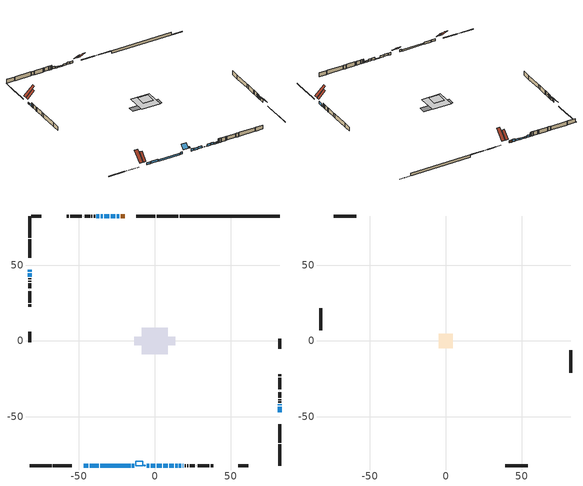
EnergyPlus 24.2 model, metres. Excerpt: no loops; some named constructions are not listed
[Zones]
conditioned space
 floor adiabatic (AdiabaticFloorConstruction): -8.69,-8.69 -8.69,8.69 8.69,8.69 8.69,-8.69 z2.72
 floor foundation (Slab1 construction): -13.52,-2.94 -13.52,2.94 13.52,2.94 13.52,-2.94 z-0.94
 wall outside (RimJoist1 construction): 15.56,82.33 1.22,82.33 / -82.33,-82.33 -67.99,-82.33 / -82.33,82.33 -82.33,67.99 / 82.33,-82.33 82.33,-67.99 z1.5:1.8
 wall outside (RimJoist2 construction): 0.29,82.33 -12.06,82.33 / -67.06,-82.33 -54.71,-82.33 / -82.33,67.06 -82.33,54.71 / 82.33,-67.06 82.33,-54.71 z1.5:1.8
 wall outside (AdiabaticWallConstruction 1): -19.89,82.33 -22.4,82.33 z1.5:3.53
 wall outside (AdiabaticWallConstruction): -82.33,46.87 -82.33,45.65 z1.5:2.77; 82.33,-46.87 82.33,-43.32 z1.5:3.58; 82.33,-42.39 82.33,-41.53 / -35.85,-82.33 -15.94,-82.33 / 18.29,-82.33 18.75,-82.33 z1.5:2.72; -23.32,82.33 -25,82.33 z1.5:3.63; -25.93,82.33 -28.97,82.33 / -82.33,44.73 -82.33,42.29 z1.5:3.02; -46.87,-82.33 -43.8,-82.33 / -42.87,-82.33 -36.78,-82.33 / -5.33,-82.33 -3.5,-82.33 / -2.57,-82.33 0.48,-82.33 / 1.4,-82.33 4.66,-82.33 / 9.56,-82.33 12.56,-82.33 / 13.49,-82.33 15.01,-82.33 / -36.63,82.33 -38.41,82.33 z1.5:3.53; -15.01,-82.33 -13.59,-82.33 z1.5:3.48; -29.9,82.33 -33.35,82.33 z1.5:2.52; 5.59,-82.33 8.63,-82.33 z1.5:1.91; -34.28,82.33 -35.7,82.33 / 15.94,-82.33 17.36,-82.33 z1.5:2.57
 wall outside (Wall1 construction): -39.34,82.33 -40.13,82.33 / 19.68,-82.33 20.47,-82.33 / -82.33,41.36 -82.33,40.56 / 82.33,-40.6 82.33,-39.8 z1.5:5.16
 wall outside (Wall2 construction): -41.06,82.33 -41.67,82.33 / 21.4,-82.33 22.01,-82.33 / -82.33,39.63 -82.33,39.02 / 82.33,-38.87 82.33,-38.27 z1.5:5.16
 wall outside (Wall3 construction): -42.6,82.33 -46.09,82.33 / 22.94,-82.33 26.43,-82.33 / -82.33,38.1 -82.33,34.61 / 82.33,-37.34 82.33,-33.85 z1.5:5.16
 wall outside (Wall4 construction): -47.02,82.33 -47.1,82.33 / 27.36,-82.33 27.44,-82.33 / -82.33,33.68 -82.33,33.6 / 82.33,-32.92 82.33,-32.84 z1.5:5.16
 wall outside (Wall5 construction): -48.02,82.33 -55.65,82.33 / 28.37,-82.33 35.99,-82.33 / -82.33,32.67 -82.33,25.05 / 82.33,-31.91 82.33,-24.29 z1.5:5.16
 wall outside (Wall6 construction): -56.58,82.33 -58.07,82.33 / 36.92,-82.33 38.41,-82.33 / -82.33,24.12 -82.33,22.62 / 82.33,-23.36 82.33,-21.86 z1.5:5.16
 wall outside (Wall8 construction): -74.69,82.33 -81.4,82.33 / 55.04,-82.33 61.74,-82.33 / -82.33,6 -82.33,-0.71 / 82.33,-5.24 82.33,1.46 z1.5:5.16
 wall foundation (FoundationWall1 construction): 16.49,82.33,-0.94 16.49,82.33,1.5 72.4,82.33,1.5 72.4,82.33,-0.84 82.33,82.33,-0.84 82.33,82.33,-0.94
 window (WindowConstruction): -82.33,46.87 -82.33,45.65 z1.5:2.77
 window (WindowConstruction 5): 82.33,-46.87 82.33,-43.32 z1.5:3.58
 window (WindowConstruction 6): 82.33,-42.39 82.33,-41.53 z1.5:2.72
 window (WindowConstruction 7): -23.32,82.33 -25,82.33 z1.5:3.63
 window (WindowConstruction 8): -25.93,82.33 -28.97,82.33 z1.5:3.02
 window (WindowConstruction 9): -46.87,-82.33 -43.8,-82.33 z1.5:3.53
 window (WindowConstruction 10): -42.87,-82.33 -36.78,-82.33 z1.5:3.53
 window (WindowConstruction 11): -82.33,44.72 -82.33,42.29 z1.5:3.02
 window (WindowConstruction 12): -35.85,-82.33 -15.94,-82.33 z1.5:2.72
 window (WindowConstruction 13): -15.01,-82.33 -13.59,-82.33 z1.5:3.48
 window (WindowConstruction 14): -29.9,82.33 -33.35,82.33 z1.5:2.51
 window (WindowConstruction 1): -5.33,-82.33 -3.5,-82.33 z1.5:3.53
 window (WindowConstruction 16): -2.57,-82.33 0.48,-82.33 z1.5:3.53
 window (WindowConstruction 17): 1.4,-82.33 4.66,-82.33 z1.5:3.53
 window (WindowConstruction 18): 5.59,-82.33 8.63,-82.33 z1.5:1.91
 window (WindowConstruction 19): 9.56,-82.33 12.56,-82.33 z1.5:3.53
 window (WindowConstruction 20): 13.49,-82.33 15.01,-82.33 z1.5:3.53
 window (WindowConstruction 2): -34.28,82.33 -35.7,82.33 z1.5:2.57
 window (WindowConstruction 3): -36.63,82.33 -38.41,82.33 z1.5:3.53
 window (WindowConstruction 4): 15.94,-82.33 17.36,-82.33 z1.5:2.57
 window (WindowConstruction 15): 18.29,-82.33 18.75,-82.33 z1.5:2.72
 door (Door): -19.89,82.33 -22.39,82.33 z1.5:3.53
 ceiling adiabatic (AdiabaticFloorConstruction): 8.69,-8.69 8.69,8.69 -8.69,8.69 -8.69,-8.69 z2.72
 roof outside (Roof2 construction): -18.97,82.33,5.16 -18.97,76.13,11.36 -16.77,76.13,11.36 -16.77,82.33,5.16; -47.8,-82.33,5.16 -47.8,-76.13,11.36 -49.99,-76.13,11.36 -49.99,-82.33,5.16; -82.33,47.8,5.16 -76.13,47.8,11.36 -76.13,49.99,11.36 -82.33,49.99,5.16; 82.33,-47.8,5.16 76.13,-47.8,11.36 76.13,-49.99,11.36 82.33,-49.99,5.16
 roof outside (AdiabaticRoofConstruction): -8.05,-82.33,5.16 -8.05,-79.07,8.42 -12.66,-79.07,8.42 -12.66,-82.33,5.16; -6.26,-82.33,5.16 -6.26,-81.72,5.77 -7.12,-81.72,5.77 -7.12,-82.33,5.16
 skylight (SkylightConstruction): -8.05,-82.33,5.16 -8.05,-79.07,8.42 -12.66,-79.07,8.42 -12.66,-82.33,5.16
 skylight (SkylightConstruction 1): -6.26,-82.33,5.16 -6.26,-81.72,5.77 -7.12,-81.72,5.77 -7.12,-82.33,5.16
attic - vented
 floor to conditioned space (Floor1 construction Reversed): -4.64,-4.64 -4.64,4.64 4.64,4.64 4.64,-4.64 z5.16
 wall outside (Wall7 construction): -59,82.33 -73.77,82.33 / 39.34,-82.33 54.11,-82.33 / -82.33,21.69 -82.33,6.93 / 82.33,-20.93 82.33,-6.17 z1.5:5.16
 roof outside (Roof1 construction): -15.84,82.33,5.16 -15.84,74.24,13.25 -12.98,74.24,13.25 -12.98,82.33,5.16; -50.92,-82.33,5.16 -50.92,-74.24,13.25 -53.78,-74.24,13.25 -53.78,-82.33,5.16; -82.33,50.92,5.16 -74.24,50.92,13.25 -74.24,53.78,13.25 -82.33,53.78,5.16; 82.33,-50.92,5.16 74.24,-50.92,13.25 74.24,-53.78,13.25 82.33,-53.78,5.16
[Schedule:Day:Interval]
clothes dryer exhaust 0 schedule day: No, 01:00, 0.123457, 02:00, 0.0740741, 03:00, 0.0493827, 04:00, 0.0246914, 05:00, 0.0493827, 06:00, 0.0740741, 07:00, 0.197531, 08:00, 0.395062, 09:00, 0.592593, 10:00, 0.839506, 11:00, 0.962963, 12:00, 1, 13:00, 0.91358, 14:00, 0.82716, 15:00, 0.716049, 16:00, 0.753086, 17:00, 0.679012, 18:00, 0.666667, 20:00, 0.62963, 21:00, 0.641975, 22:00, 0.666667, 23:00, 0.54321, 24:00, 0.296296
clothes dryer exhaust 0 schedule default day; cooling season schedule day; cooling season schedule day 2; cooling season schedule default day; exterior lighting schedule default day; natural vent schedule default day: No, 24:00, 0
cooling season schedule day 1: No, 24:00, 1
exterior lighting schedule day 1: No, 01:00, 0.528571, 03:00, 0.488929, 05:00, 0.4625, 06:00, 0.515357, 07:00, 0.581429, 08:00, 0.541786, 09:00, 0.409643, 10:00, 0.330357, 12:00, 0.317143, 13:00, 0.330357, 14:00, 0.37, 15:00, 0.396429, 16:00, 0.4625, 17:00, 0.581429, 18:00, 0.74, 19:00, 0.845714, 20:00, 0.898571, 21:00, 0.925, 22:00, 0.858929, 23:00, 0.74, 24:00, 0.621071
exterior lighting schedule day 10: No, 01:00, 0.552381, 03:00, 0.510952, 05:00, 0.483333, 06:00, 0.538571, 07:00, 0.607619, 08:00, 0.56619, 09:00, 0.428095, 10:00, 0.345238, 12:00, 0.331429, 13:00, 0.345238, 14:00, 0.386667, 15:00, 0.414286, 16:00, 0.483333, 17:00, 0.607619, 18:00, 0.773333, 19:00, 0.88381, 20:00, 0.939048, 21:00, 0.966667, 22:00, 0.897619, 23:00, 0.773333, 24:00, 0.649048
exterior lighting schedule day 11: No, 01:00, 0.571429, 03:00, 0.528571, 05:00, 0.5, 06:00, 0.557143, 07:00, 0.628571, 08:00, 0.585714, 09:00, 0.442857, 10:00, 0.357143, 12:00, 0.342857, 13:00, 0.357143, 14:00, 0.4, 15:00, 0.428571, 16:00, 0.5, 17:00, 0.628571, 18:00, 0.8, 19:00, 0.914286, 20:00, 0.971429, 21:00, 1, 22:00, 0.928571, 23:00, 0.8, 24:00, 0.671429
exterior lighting schedule day 2: No, 01:00, 0.485714, 03:00, 0.449286, 05:00, 0.425, 06:00, 0.473571, 07:00, 0.534286, 08:00, 0.497857, 09:00, 0.376429, 10:00, 0.303571, 12:00, 0.291429, 13:00, 0.303571, 14:00, 0.34, 15:00, 0.364286, 16:00, 0.425, 17:00, 0.534286, 18:00, 0.68, 19:00, 0.777143, 20:00, 0.825714, 21:00, 0.85, 22:00, 0.789286, 23:00, 0.68, 24:00, 0.570714
exterior lighting schedule day 3: No, 01:00, 0.442857, 03:00, 0.409643, 05:00, 0.3875, 06:00, 0.431786, 07:00, 0.487143, 08:00, 0.453929, 09:00, 0.343214, 10:00, 0.276786, 12:00, 0.265714, 13:00, 0.276786, 14:00, 0.31, 15:00, 0.332143, 16:00, 0.3875, 17:00, 0.487143, 18:00, 0.62, 19:00, 0.708571, 20:00, 0.752857, 21:00, 0.775, 22:00, 0.719643, 23:00, 0.62, 24:00, 0.520357
exterior lighting schedule day 4: No, 01:00, 0.4, 03:00, 0.37, 05:00, 0.35, 06:00, 0.39, 07:00, 0.44, 08:00, 0.41, 09:00, 0.31, 10:00, 0.25, 12:00, 0.24, 13:00, 0.25, 14:00, 0.28, 15:00, 0.3, 16:00, 0.35, 17:00, 0.44, 18:00, 0.56, 19:00, 0.64, 20:00, 0.68, 21:00, 0.7, 22:00, 0.65, 23:00, 0.56, 24:00, 0.47
exterior lighting schedule day 5: No, 01:00, 0.380952, 03:00, 0.352381, 05:00, 0.333333, 06:00, 0.371429, 07:00, 0.419048, 08:00, 0.390476, 09:00, 0.295238, 10:00, 0.238095, 12:00, 0.228571, 13:00, 0.238095, 14:00, 0.266667, 15:00, 0.285714, 16:00, 0.333333, 17:00, 0.419048, 18:00, 0.533333, 19:00, 0.609524, 20:00, 0.647619, 21:00, 0.666667, 22:00, 0.619048, 23:00, 0.533333, 24:00, 0.447619
exterior lighting schedule day 6: No, 01:00, 0.390476, 03:00, 0.36119, 05:00, 0.341667, 06:00, 0.380714, 07:00, 0.429524, 08:00, 0.400238, 09:00, 0.302619, 10:00, 0.244048, 12:00, 0.234286, 13:00, 0.244048, 14:00, 0.273333, 15:00, 0.292857, 16:00, 0.341667, 17:00, 0.429524, 18:00, 0.546667, 19:00, 0.624762, 20:00, 0.66381, 21:00, 0.683333, 22:00, 0.634524, 23:00, 0.546667, 24:00, 0.45881
exterior lighting schedule day 7: No, 01:00, 0.419048, 03:00, 0.387619, 05:00, 0.366667, 06:00, 0.408571, 07:00, 0.460952, 08:00, 0.429524, 09:00, 0.324762, 10:00, 0.261905, 12:00, 0.251429, 13:00, 0.261905, 14:00, 0.293333, 15:00, 0.314286, 16:00, 0.366667, 17:00, 0.460952, 18:00, 0.586667, 19:00, 0.670476, 20:00, 0.712381, 21:00, 0.733333, 22:00, 0.680952, 23:00, 0.586667, 24:00, 0.492381
exterior lighting schedule day 8: No, 01:00, 0.466667, 03:00, 0.431667, 05:00, 0.408333, 06:00, 0.455, 07:00, 0.513333, 08:00, 0.478333, 09:00, 0.361667, 10:00, 0.291667, 12:00, 0.28, 13:00, 0.291667, 14:00, 0.326667, 15:00, 0.35, 16:00, 0.408333, 17:00, 0.513333, 18:00, 0.653333, 19:00, 0.746667, 20:00, 0.793333, 21:00, 0.816667, 22:00, 0.758333, 23:00, 0.653333, 24:00, 0.548333
exterior lighting schedule day 9: No, 01:00, 0.509524, 03:00, 0.47131, 05:00, 0.445833, 06:00, 0.496786, 07:00, 0.560476, 08:00, 0.522262, 09:00, 0.394881, 10:00, 0.318452, 12:00, 0.305714, 13:00, 0.318452, 14:00, 0.356667, 15:00, 0.382143, 16:00, 0.445833, 17:00, 0.560476, 18:00, 0.713333, 19:00, 0.815238, 20:00, 0.86619, 21:00, 0.891667, 22:00, 0.827976, 23:00, 0.713333, 24:00, 0.59869
[Schedule:Week:Daily]
clothes dryer exhaust 0 schedule Week Rule - Jan1-Dec31: clothes dryer exhaust 0 schedule day, clothes dryer exhaust 0 schedule day, clothes dryer exhaust 0 schedule day, clothes dryer exhaust 0 schedule day, clothes dryer exhaust 0 schedule day, clothes dryer exhaust 0 schedule day, clothes dryer exhaust 0 schedule day, clothes dryer exhaust 0 schedule default day, clothes dryer exhaust 0 schedule default day, clothes dryer exhaust 0 schedule default day, clothes dryer exhaust 0 schedule default day, clothes dryer exhaust 0 schedule default day
cooling season schedule Week Rule - Jan1-May26: cooling season schedule day, cooling season schedule day, cooling season schedule day, cooling season schedule day, cooling season schedule day, cooling season schedule day, cooling season schedule day, cooling season schedule default day, cooling season schedule default day, cooling season schedule default day, cooling season schedule default day, cooling season schedule default day
cooling season schedule Week Rule - May27-Jun2: cooling season schedule day, cooling season schedule day, cooling season schedule day, cooling season schedule day, cooling season schedule day, cooling season schedule day 1, cooling season schedule day 1, cooling season schedule default day, cooling season schedule default day, cooling season schedule default day, cooling season schedule default day, cooling season schedule default day
cooling season schedule Week Rule - Jun3-Aug25: cooling season schedule day 1, cooling season schedule day 1, cooling season schedule day 1, cooling season schedule day 1, cooling season schedule day 1, cooling season schedule day 1, cooling season schedule day 1, cooling season schedule default day, cooling season schedule default day, cooling season schedule default day, cooling season schedule default day, cooling season schedule default day
cooling season schedule Week Rule - Aug26-Sep1: cooling season schedule day 1, cooling season schedule day 1, cooling season schedule day 1, cooling season schedule day 1, cooling season schedule day 1, cooling season schedule day 1, cooling season schedule day 2, cooling season schedule default day, cooling season schedule default day, cooling season schedule default day, cooling season schedule default day, cooling season schedule default day
cooling season schedule Week Rule - Sep2-Dec31: cooling season schedule day 2, cooling season schedule day 2, cooling season schedule day 2, cooling season schedule day 2, cooling season schedule day 2, cooling season schedule day 2, cooling season schedule day 2, cooling season schedule default day, cooling season schedule default day, cooling season schedule default day, cooling season schedule default day, cooling season schedule default day
exterior lighting schedule Week Rule - Feb25-Mar3: exterior lighting schedule day 1, exterior lighting schedule day 1, exterior lighting schedule day 1, exterior lighting schedule day 1, exterior lighting schedule day 2, exterior lighting schedule day 2, exterior lighting schedule day 2, exterior lighting schedule default day, exterior lighting schedule default day, exterior lighting schedule default day, exterior lighting schedule default day, exterior lighting schedule default day
exterior lighting schedule Week Rule - Mar4-Mar31: exterior lighting schedule day 2, exterior lighting schedule day 2, exterior lighting schedule day 2, exterior lighting schedule day 2, exterior lighting schedule day 2, exterior lighting schedule day 2, exterior lighting schedule day 2, exterior lighting schedule default day, exterior lighting schedule default day, exterior lighting schedule default day, exterior lighting schedule default day, exterior lighting schedule default day
exterior lighting schedule Week Rule - Apr1-Apr28: exterior lighting schedule day 3, exterior lighting schedule day 3, exterior lighting schedule day 3, exterior lighting schedule day 3, exterior lighting schedule day 3, exterior lighting schedule day 3, exterior lighting schedule day 3, exterior lighting schedule default day, exterior lighting schedule default day, exterior lighting schedule default day, exterior lighting schedule default day, exterior lighting schedule default day
exterior lighting schedule Week Rule - Apr29-May5: exterior lighting schedule day 3, exterior lighting schedule day 3, exterior lighting schedule day 4, exterior lighting schedule day 4, exterior lighting schedule day 4, exterior lighting schedule day 4, exterior lighting schedule day 4, exterior lighting schedule default day, exterior lighting schedule default day, exterior lighting schedule default day, exterior lighting schedule default day, exterior lighting schedule default day
exterior lighting schedule Week Rule - May6-May26: exterior lighting schedule day 4, exterior lighting schedule day 4, exterior lighting schedule day 4, exterior lighting schedule day 4, exterior lighting schedule day 4, exterior lighting schedule day 4, exterior lighting schedule day 4, exterior lighting schedule default day, exterior lighting schedule default day, exterior lighting schedule default day, exterior lighting schedule default day, exterior lighting schedule default day
exterior lighting schedule Week Rule - May27-Jun2: exterior lighting schedule day 4, exterior lighting schedule day 4, exterior lighting schedule day 4, exterior lighting schedule day 4, exterior lighting schedule day 4, exterior lighting schedule day 5, exterior lighting schedule day 5, exterior lighting schedule default day, exterior lighting schedule default day, exterior lighting schedule default day, exterior lighting schedule default day, exterior lighting schedule default day
exterior lighting schedule Week Rule - Jun3-Jun30: exterior lighting schedule day 5, exterior lighting schedule day 5, exterior lighting schedule day 5, exterior lighting schedule day 5, exterior lighting schedule day 5, exterior lighting schedule day 5, exterior lighting schedule day 5, exterior lighting schedule default day, exterior lighting schedule default day, exterior lighting schedule default day, exterior lighting schedule default day, exterior lighting schedule default day
exterior lighting schedule Week Rule - Jul1-Jul28: exterior lighting schedule day 6, exterior lighting schedule day 6, exterior lighting schedule day 6, exterior lighting schedule day 6, exterior lighting schedule day 6, exterior lighting schedule day 6, exterior lighting schedule day 6, exterior lighting schedule default day, exterior lighting schedule default day, exterior lighting schedule default day, exterior lighting schedule default day, exterior lighting schedule default day
exterior lighting schedule Week Rule - Jul29-Aug4: exterior lighting schedule day 6, exterior lighting schedule day 6, exterior lighting schedule day 6, exterior lighting schedule day 7, exterior lighting schedule day 7, exterior lighting schedule day 7, exterior lighting schedule day 7, exterior lighting schedule default day, exterior lighting schedule default day, exterior lighting schedule default day, exterior lighting schedule default day, exterior lighting schedule default day
exterior lighting schedule Week Rule - Aug5-Aug25: exterior lighting schedule day 7, exterior lighting schedule day 7, exterior lighting schedule day 7, exterior lighting schedule day 7, exterior lighting schedule day 7, exterior lighting schedule day 7, exterior lighting schedule day 7, exterior lighting schedule default day, exterior lighting schedule default day, exterior lighting schedule default day, exterior lighting schedule default day, exterior lighting schedule default day
exterior lighting schedule Week Rule - Aug26-Sep1: exterior lighting schedule day 7, exterior lighting schedule day 7, exterior lighting schedule day 7, exterior lighting schedule day 7, exterior lighting schedule day 7, exterior lighting schedule day 7, exterior lighting schedule day 8, exterior lighting schedule default day, exterior lighting schedule default day, exterior lighting schedule default day, exterior lighting schedule default day, exterior lighting schedule default day
exterior lighting schedule Week Rule - Sep2-Sep29: exterior lighting schedule day 8, exterior lighting schedule day 8, exterior lighting schedule day 8, exterior lighting schedule day 8, exterior lighting schedule day 8, exterior lighting schedule day 8, exterior lighting schedule day 8, exterior lighting schedule default day, exterior lighting schedule default day, exterior lighting schedule default day, exterior lighting schedule default day, exterior lighting schedule default day
exterior lighting schedule Week Rule - Sep30-Oct6: exterior lighting schedule day 8, exterior lighting schedule day 9, exterior lighting schedule day 9, exterior lighting schedule day 9, exterior lighting schedule day 9, exterior lighting schedule day 9, exterior lighting schedule day 9, exterior lighting schedule default day, exterior lighting schedule default day, exterior lighting schedule default day, exterior lighting schedule default day, exterior lighting schedule default day
exterior lighting schedule Week Rule - Oct7-Oct27: exterior lighting schedule day 9, exterior lighting schedule day 9, exterior lighting schedule day 9, exterior lighting schedule day 9, exterior lighting schedule day 9, exterior lighting schedule day 9, exterior lighting schedule day 9, exterior lighting schedule default day, exterior lighting schedule default day, exterior lighting schedule default day, exterior lighting schedule default day, exterior lighting schedule default day
exterior lighting schedule Week Rule - Oct28-Nov3: exterior lighting schedule day 9, exterior lighting schedule day 9, exterior lighting schedule day 9, exterior lighting schedule day 9, exterior lighting schedule day 10, exterior lighting schedule day 10, exterior lighting schedule day 10, exterior lighting schedule default day, exterior lighting schedule default day, exterior lighting schedule default day, exterior lighting schedule default day, exterior lighting schedule default day
exterior lighting schedule Week Rule - Nov4-Nov24: exterior lighting schedule day 10, exterior lighting schedule day 10, exterior lighting schedule day 10, exterior lighting schedule day 10, exterior lighting schedule day 10, exterior lighting schedule day 10, exterior lighting schedule day 10, exterior lighting schedule default day, exterior lighting schedule default day, exterior lighting schedule default day, exterior lighting schedule default day, exterior lighting schedule default day
exterior lighting schedule Week Rule - Nov25-Dec1: exterior lighting schedule day 10, exterior lighting schedule day 10, exterior lighting schedule day 10, exterior lighting schedule day 10, exterior lighting schedule day 10, exterior lighting schedule day 10, exterior lighting schedule day 11, exterior lighting schedule default day, exterior lighting schedule default day, exterior lighting schedule default day, exterior lighting schedule default day, exterior lighting schedule default day
exterior lighting schedule Week Rule - Dec2-Dec31: exterior lighting schedule day 11, exterior lighting schedule day 11, exterior lighting schedule day 11, exterior lighting schedule day 11, exterior lighting schedule day 11, exterior lighting schedule day 11, exterior lighting schedule day 11, exterior lighting schedule default day, exterior lighting schedule default day, exterior lighting schedule default day, exterior lighting schedule default day, exterior lighting schedule default day
natural vent schedule Week Rule - Jan1-Dec31: natural vent schedule default day, natural vent schedule default day, natural vent schedule default day, natural vent schedule default day, natural vent schedule default day, natural vent schedule default day, natural vent schedule default day, natural vent schedule default day, natural vent schedule default day, natural vent schedule default day, natural vent schedule default day, natural vent schedule default day
[Schedule:Year]
clothes dryer exhaust 0 schedule: clothes dryer exhaust 0 schedule Week Rule - Jan1-Dec31, 1, 1, 12, 31
cooling season schedule: cooling season schedule Week Rule - Jan1-May26, 1, 1, 5, 26, cooling season schedule Week Rule - May27-Jun2, 5, 27, 6, 2, cooling season schedule Week Rule - Jun3-Aug25, 6, 3, 8, 25, cooling season schedule Week Rule - Aug26-Sep1, 8, 26, 9, 1, cooling season schedule Week Rule - Sep2-Dec31, 9, 2, 12, 31
natural vent schedule: natural vent schedule Week Rule - Jan1-Dec31, 1, 1, 12, 31
